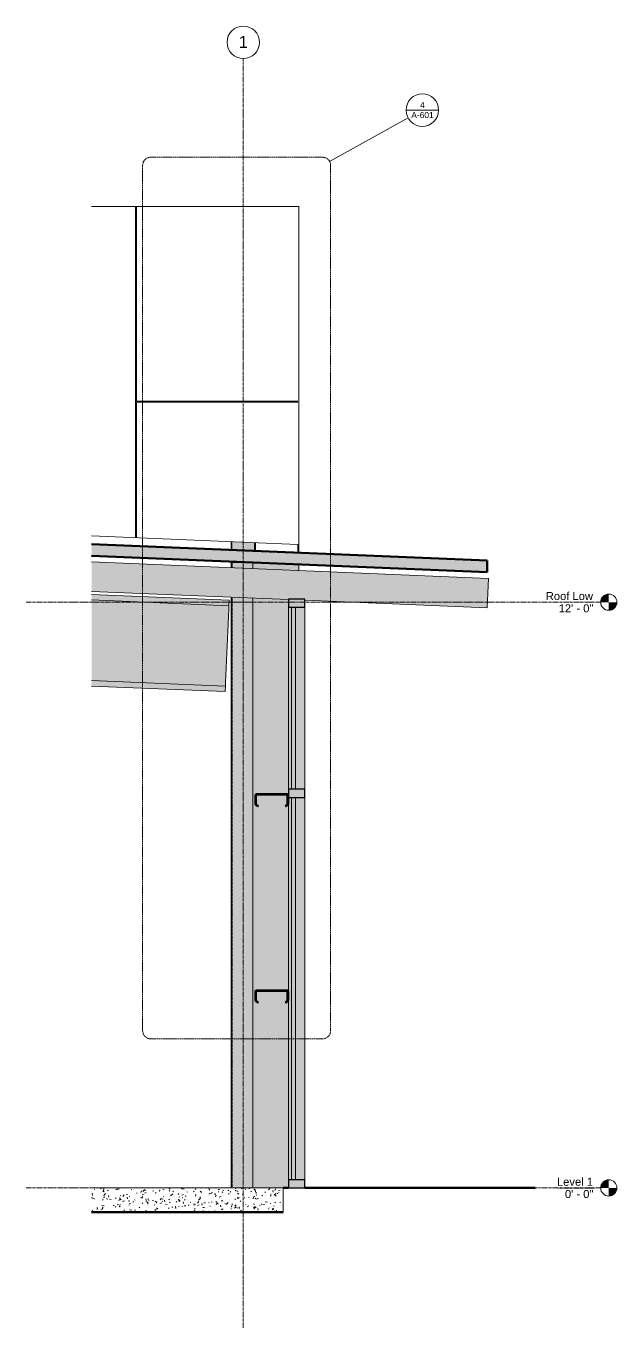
# Model space of a CAD drawing. Header units: inches. Extents: x 22719 to 23363, y -54 to 309.
# Drawn here: x 23218.1 to 23363.4, y -34.4 to 285.6 of the extents above; entities that cross this region are included whole.
import ezdxf

# ---------------------------------------------------------------- set-up
doc = ezdxf.new("R2010")
doc.units = ezdxf.units.IN
doc.header["$MEASUREMENT"] = 0
for name, pattern in [('Dash Dot 3_16_', [0.3125, 0.1875, -0.0625, 0, -0.0625]), ('Grid Line 1_2_', [0.875, 0.5, -0.125, 0.125, -0.125]), ('Hidden 1_8_', [0.1875, 0.125, -0.0625])]:
    doc.linetypes.add(name, pattern=pattern)
for name, color, linetype, lineweight in [('A-ANNO-SYMB', 150, 'Continuous', 9), ('A-FLOR-LEVL', 51, 'Continuous', 9), ('A-GLAZ-CURT', 52, 'Continuous', 9), ('A-GLAZ-CWMG', 51, 'Continuous', 9), ('A-ROOF', 132, 'Continuous', 18), ('A-WALL-PATT', 111, 'Continuous', 70), ('C-BLDG-PADS', 91, 'Continuous', 9), ('C-TOPO', 7, 'Continuous', 9), ('L-SITE-WALL', 31, 'Continuous', 18), ('S-BEAM', 12, 'Continuous', 9), ('S-COLS', 52, 'Continuous', 9), ('S-GRID', 1, 'Continuous', 9), ('S-GRID-IDEN', 1, 'Continuous', 9)]:
    doc.layers.add(name, color=color, linetype=linetype, lineweight=lineweight)
doc.styles.add('Arial', font='arial.ttf', dxfattribs={"height": 1.967066})
doc.styles.add('Arial_1', font='arial.ttf', dxfattribs={"height": 2.950599})
doc.styles.add('Arial_2', font='arial.ttf', dxfattribs={"height": 1.475299})
pattern_1 = [(45, (-67221.382, 101.715), (-1.58391919, 1.58391919), []), (45, (-67221.382, 104.115), (-1.58391919, 1.58391919), [])]

# ---------------------------------------------------------------- blocks, each defined once
blk = doc.blocks.new('HSS-Hollow Structural Section-Column - HSS6X6X1_4-834173-Detail 1')
at = {"layer": 'S-COLS', "linetype": 'Hidden 1_8_'}
for p, q in [((-22075.41, 152.47), (-22075.41, 153.73)), ((-22075.41, 0), (-22075.41, 145.21))]:
    blk.add_line(p, q, dxfattribs=at)
blk = doc.blocks.new('W-Wide Flange - W21X166-816541-Detail 1')
at = {"layer": 'S-BEAM'}
for points in [[(-22076.2, 143.13), (-22076.14, 144.49), (-22109.94, 145.9), (-22109.94, 144.54), (-22082.68, 143.4)], [(-22076.23, 142.24), (-22076.2, 143.13), (-22109.94, 144.54), (-22109.94, 143.65), (-22081.76, 142.47)], [(-22076.98, 124.26), (-22076.23, 142.24), (-22109.94, 143.65), (-22109.94, 125.63), (-22076.99, 124.26)], [(-22077.02, 123.37), (-22076.98, 124.26), (-22109.94, 125.63), (-22109.94, 124.74), (-22082.68, 123.6)], [(-22077.08, 122.01), (-22077.02, 123.37), (-22109.94, 124.74), (-22109.94, 123.38), (-22082.68, 122.24)]]:
    blk.add_hatch(color=256, dxfattribs=at).paths.add_polyline_path(points, flags=0)
for p, q in [((-22076.14, 144.49), (-22109.94, 145.9)), ((-22076.2, 143.13), (-22109.94, 144.54)), ((-22076.14, 144.49), (-22076.2, 143.13)), ((-22076.23, 142.24), (-22076.98, 124.26)), ((-22076.2, 143.13), (-22076.23, 142.24)), ((-22109.94, 124.74), (-22077.02, 123.37)), ((-22077.08, 122.01), (-22109.94, 123.38)), ((-22077.02, 123.37), (-22077.08, 122.01)), ((-22076.98, 124.26), (-22077.02, 123.37))]:
    blk.add_line(p, q, dxfattribs=at)
blk = doc.blocks.new('Girt_C - 8_D-803273-Detail 1')
at = {"layer": 'S-BEAM'}
h = blk.add_hatch(dxfattribs=at)
h.set_pattern_fill('FP_10', color=256, style=0, pattern_type=2)
h.set_pattern_definition(pattern_1)
h.paths.add_polyline_path([(-22062.21, 45.52), (-22061.64, 46), (-22061.64, 48.37), (-22061.7, 48.5), (-22061.83, 48.55), (-22069.45, 48.55), (-22069.59, 48.5), (-22069.64, 48.37), (-22069.64, 46), (-22069.07, 45.52), (-22069, 45.6), (-22069.53, 46.05), (-22069.53, 48.37), (-22069.51, 48.42), (-22069.45, 48.45), (-22061.83, 48.45), (-22061.77, 48.42), (-22061.75, 48.37), (-22061.75, 46.05), (-22062.29, 45.6)], flags=0)
at = {"layer": 'S-BEAM', "lineweight": 50}
for p, q in [((-22069.64, 48.37), (-22069.64, 46)), ((-22069.53, 46.05), (-22069.53, 48.37)), ((-22061.83, 48.55), (-22069.45, 48.55)), ((-22069.45, 48.45), (-22061.83, 48.45)), ((-22061.75, 48.37), (-22061.75, 46.05)), ((-22061.64, 46), (-22061.64, 48.37)), ((-22069.64, 46), (-22069.07, 45.52)), ((-22069, 45.6), (-22069.53, 46.05)), ((-22069.07, 45.52), (-22069, 45.6)), ((-22061.75, 46.05), (-22062.29, 45.6)), ((-22062.29, 45.6), (-22062.21, 45.52)), ((-22062.21, 45.52), (-22061.64, 46))]:
    blk.add_line(p, q, dxfattribs=at)
for centre, radius, start, end in [((-22069.45, 48.37), 0.188, 90, 180), ((-22069.45, 48.37), 0.0782, 90, 177.8773), ((-22061.83, 48.37), 0.187, 360, 90), ((-22061.83, 48.37), 0.0782, 3.0424, 90)]:
    blk.add_arc(centre, radius, start, end, dxfattribs=at)
blk = doc.blocks.new('Girt_C - 8_D-V2-Detail 1')
at = {"layer": 'S-BEAM'}
h = blk.add_hatch(dxfattribs=at)
h.set_pattern_fill('FP_10', color=256, style=0, pattern_type=2)
h.set_pattern_definition(pattern_1)
h.paths.add_polyline_path([(-22062.21, 93.77), (-22061.64, 94.25), (-22061.64, 96.62), (-22061.7, 96.75), (-22061.83, 96.8), (-22069.45, 96.8), (-22069.59, 96.75), (-22069.64, 96.62), (-22069.64, 94.25), (-22069.07, 93.77), (-22069, 93.85), (-22069.53, 94.3), (-22069.53, 96.62), (-22069.51, 96.67), (-22069.45, 96.7), (-22061.83, 96.7), (-22061.77, 96.67), (-22061.75, 96.62), (-22061.75, 94.3), (-22062.29, 93.85)], flags=0)
at = {"layer": 'S-BEAM', "lineweight": 50}
for p, q in [((-22069.64, 96.62), (-22069.64, 94.25)), ((-22069.53, 94.3), (-22069.53, 96.62)), ((-22061.83, 96.8), (-22069.45, 96.8)), ((-22069.45, 96.7), (-22061.83, 96.7)), ((-22061.75, 96.62), (-22061.75, 94.3)), ((-22061.64, 94.25), (-22061.64, 96.62)), ((-22069.64, 94.25), (-22069.07, 93.77)), ((-22069, 93.85), (-22069.53, 94.3)), ((-22069.07, 93.77), (-22069, 93.85)), ((-22061.75, 94.3), (-22062.29, 93.85)), ((-22062.29, 93.85), (-22062.21, 93.77)), ((-22062.21, 93.77), (-22061.64, 94.25))]:
    blk.add_line(p, q, dxfattribs=at)
for centre, radius, start, end in [((-22069.45, 96.62), 0.188, 90, 180), ((-22069.45, 96.62), 0.0782, 90, 177.8773), ((-22061.83, 96.62), 0.188, 0, 90), ((-22061.83, 96.62), 0.0782, 3.0424, 90)]:
    blk.add_arc(centre, radius, start, end, dxfattribs=at)
blk = doc.blocks.new('System Panel - Glazed-827491-Detail 1')
at = {"layer": 'A-GLAZ-CURT', "transparency": 33554649}
blk.add_hatch(color=256, dxfattribs=at).paths.add_polyline_path([(-22059.77, 2), (-22059.77, 96), (-22060.77, 96), (-22060.77, 2)], flags=0)
at = {"layer": 'A-GLAZ-CURT', "lineweight": 18}
for p, q in [((-22060.77, 96), (-22060.77, 2)), ((-22059.77, 96), (-22060.77, 96)), ((-22059.77, 2), (-22059.77, 96)), ((-22060.77, 2), (-22059.77, 2))]:
    blk.add_line(p, q, dxfattribs=at)
at = {"layer": 'A-GLAZ-CURT'}
for p, q in [((-22060.77, 96), (-22060.77, 2)), ((-22059.77, 96), (-22060.77, 96)), ((-22059.77, 2), (-22059.77, 96)), ((-22060.77, 2), (-22059.77, 2))]:
    blk.add_line(p, q, dxfattribs=at)
blk = doc.blocks.new('System Panel - Glazed-827916-Detail 1')
at = {"layer": 'A-GLAZ-CURT', "transparency": 33554649}
blk.add_hatch(color=256, dxfattribs=at).paths.add_polyline_path([(-22059.77, 98), (-22059.77, 142.75), (-22060.77, 142.75), (-22060.77, 98)], flags=0)
at = {"layer": 'A-GLAZ-CURT', "lineweight": 18}
for p, q in [((-22060.77, 142.75), (-22060.77, 98)), ((-22059.77, 142.75), (-22060.77, 142.75)), ((-22059.77, 98), (-22059.77, 142.75)), ((-22060.77, 98), (-22059.77, 98))]:
    blk.add_line(p, q, dxfattribs=at)
at = {"layer": 'A-GLAZ-CURT'}
for p, q in [((-22060.77, 142.75), (-22060.77, 98)), ((-22059.77, 142.75), (-22060.77, 142.75)), ((-22059.77, 98), (-22059.77, 142.75)), ((-22060.77, 98), (-22059.77, 98))]:
    blk.add_line(p, q, dxfattribs=at)
blk = doc.blocks.new('Rectangular Mullion - Rectangular Mullion 1-789721-Detail 1')
at = {"layer": 'A-GLAZ-CWMG'}
blk.add_hatch(color=256, dxfattribs=at).paths.add_polyline_path([(-22057.52, 142.75), (-22057.52, 144.75), (-22061.52, 144.75), (-22061.52, 142.75)], flags=0)
at = {"layer": 'A-GLAZ-CWMG', "lineweight": 30}
for p, q in [((-22061.52, 144.75), (-22061.52, 142.75)), ((-22057.52, 144.75), (-22061.52, 144.75)), ((-22057.52, 142.75), (-22057.52, 144.75)), ((-22061.52, 142.75), (-22057.52, 142.75))]:
    blk.add_line(p, q, dxfattribs=at)
blk = doc.blocks.new('Rectangular Mullion - Rectangular Mullion 1-789722-Detail 1')
at = {"layer": 'A-GLAZ-CWMG'}
blk.add_hatch(color=256, dxfattribs=at).paths.add_polyline_path([(-22061.52, 0), (-22057.52, 0), (-22057.52, 2), (-22061.52, 2)], flags=0)
at = {"layer": 'A-GLAZ-CWMG', "lineweight": 30}
for p, q in [((-22061.52, 2), (-22061.52, 0)), ((-22057.52, 2), (-22061.52, 2)), ((-22061.52, 0), (-22057.52, 0)), ((-22057.52, 0), (-22057.52, 2))]:
    blk.add_line(p, q, dxfattribs=at)
blk = doc.blocks.new('Rectangular Mullion - Rectangular Mullion 1-827438-Detail 1')
at = {"layer": 'A-GLAZ-CWMG'}
h = blk.add_hatch(color=256, dxfattribs=at)
h.paths.add_polyline_path([(-22061.52, 98), (-22060.77, 98), (-22060.77, 142.75), (-22061.52, 142.75), (-22061.52, 121.61)], flags=0)
h.paths.add_polyline_path([(-22059.77, 98), (-22057.52, 98), (-22057.52, 142.75), (-22059.77, 142.75), (-22059.77, 121.61)], flags=0)
blk.add_hatch(color=256, dxfattribs=at).paths.add_polyline_path([(-22059.77, 98), (-22059.77, 142.75), (-22060.77, 142.75), (-22060.77, 98)], flags=0)
for p, q in [((-22061.52, 142.75), (-22060.77, 142.75)), ((-22061.52, 98), (-22061.52, 142.75)), ((-22060.77, 142.75), (-22059.77, 142.75)), ((-22059.77, 142.75), (-22057.52, 142.75)), ((-22057.52, 98), (-22057.52, 142.75))]:
    blk.add_line(p, q, dxfattribs=at)
blk = doc.blocks.new('Rectangular Mullion - Rectangular Mullion 1-827439-Detail 1')
at = {"layer": 'A-GLAZ-CWMG'}
h = blk.add_hatch(color=256, dxfattribs=at)
h.paths.add_polyline_path([(-22060.77, 2), (-22060.77, 96), (-22061.52, 96), (-22061.52, 2)], flags=0)
h.paths.add_polyline_path([(-22057.52, 2), (-22057.52, 96), (-22059.77, 96), (-22059.77, 2)], flags=0)
blk.add_hatch(color=256, dxfattribs=at).paths.add_polyline_path([(-22059.77, 2), (-22059.77, 96), (-22060.77, 96), (-22060.77, 2)], flags=0)
for p, q in [((-22061.52, 2), (-22061.52, 96)), ((-22057.52, 2), (-22057.52, 96)), ((-22060.77, 2), (-22061.52, 2)), ((-22059.77, 2), (-22060.77, 2)), ((-22057.52, 2), (-22059.77, 2))]:
    blk.add_line(p, q, dxfattribs=at)
blk = doc.blocks.new('Rectangular Mullion - Rectangular Mullion 1-789723-Detail 1')
at = {"layer": 'A-GLAZ-CWMG'}
blk.add_hatch(color=256, dxfattribs=at).paths.add_polyline_path([(-22057.52, 96), (-22057.52, 98), (-22061.52, 98), (-22061.52, 96)], flags=0)
at = {"layer": 'A-GLAZ-CWMG', "lineweight": 30}
for p, q in [((-22061.52, 98), (-22061.52, 96)), ((-22057.52, 98), (-22061.52, 98)), ((-22057.52, 96), (-22057.52, 98)), ((-22061.52, 96), (-22057.52, 96))]:
    blk.add_line(p, q, dxfattribs=at)
blk = doc.blocks.new('Dimension Lumber - 2x8-834901-Detail 1')
at = {"layer": 'S-BEAM'}
blk.add_hatch(color=256, dxfattribs=at).paths.add_polyline_path([(-22012.65, 142.59), (-22012.34, 149.84), (-22109.94, 153.9), (-22109.94, 146.65), (-22061.52, 144.63), (-22061.52, 144.75), (-22057.52, 144.75), (-22057.52, 144.46), (-22055.41, 144.38)], flags=0)
for p, q in [((-22109.94, 153.9), (-22012.34, 149.84)), ((-22012.34, 149.84), (-22012.65, 142.59)), ((-22109.94, 146.65), (-22061.52, 144.63)), ((-22057.52, 144.46), (-22012.65, 142.59))]:
    blk.add_line(p, q, dxfattribs=at)
blk = doc.blocks.new('HSS-Hollow Structural Section-Column - HSS6X6X3_16-808863-Detail 1')
at = {"layer": 'S-COLS'}
h = blk.add_hatch(color=256, dxfattribs=at)
h.paths.add_polyline_path([(-22075.29, 144), (-22075.29, 145.2), (-22075.64, 145.22), (-22075.64, 144), (-22075.47, 144)], flags=0)
h.paths.add_polyline_path([(-22075.29, 152.46), (-22075.29, 153.96), (-22075.64, 153.98), (-22075.64, 152.48), (-22075.31, 152.46)], flags=0)
h.paths.add_polyline_path([(-22075.29, 156.84), (-22075.29, 158.84), (-22075.64, 158.85), (-22075.64, 156.85), (-22075.32, 156.84)], flags=0)
h = blk.add_hatch(color=256, dxfattribs=at)
h.paths.add_polyline_path([(-22075.29, 144), (-22070.27, 144), (-22070.27, 145), (-22075.29, 145.2)], flags=0)
h.paths.add_polyline_path([(-22070.27, 152.25), (-22070.27, 153.75), (-22075.29, 153.96), (-22075.29, 152.46), (-22072.45, 152.34)], flags=0)
h.paths.add_polyline_path([(-22069.99, 156.62), (-22069.99, 158.62), (-22075.29, 158.84), (-22075.29, 156.84)], flags=0)
blk.add_hatch(color=256, dxfattribs=at).paths.add_polyline_path([(-22069.64, 156.6), (-22069.65, 158.6), (-22069.99, 158.62), (-22069.99, 156.62), (-22069.65, 156.6)], flags=0)
for p, q in [((-22075.64, 158.85), (-22075.64, 156.85)), ((-22069.64, 156.6), (-22069.64, 158.6)), ((-22075.64, 153.98), (-22075.64, 152.48)), ((-22075.64, 145.22), (-22075.64, 144)), ((-22075.29, 144), (-22075.64, 144)), ((-22070.27, 144), (-22075.29, 144))]:
    blk.add_line(p, q, dxfattribs=at)
at = {"layer": 'S-COLS', "linetype": 'Hidden 1_8_'}
for p, q in [((-22075.47, 156.85), (-22075.47, 158.85)), ((-22069.81, 158.61), (-22069.81, 156.61)), ((-22075.47, 152.47), (-22075.47, 153.97)), ((-22075.47, 144), (-22075.47, 145.21))]:
    blk.add_line(p, q, dxfattribs=at)
blk = doc.blocks.new('Level - Level Head - Circle-15001-Detail 1')
at = {"layer": 'A-FLOR-LEVL'}
h = blk.add_hatch(color=256, dxfattribs=at)
edge = h.paths.add_edge_path(flags=0)
edge.add_line((-21982.77, 0), (-21984.77, 0))
edge.add_arc((-21982.77, 0), 2, 90, 180, ccw=False)
edge.add_line((-21982.77, 2), (-21982.77, 0))
h = blk.add_hatch(color=256, dxfattribs=at)
edge = h.paths.add_edge_path(flags=0)
edge.add_line((-21982.77, -2), (-21982.77, 0))
edge.add_line((-21982.77, 0), (-21980.77, 0))
edge.add_arc((-21982.77, 0), 2, 270, 360, ccw=False)
blk.add_circle((-21982.77, 0), 2, dxfattribs=at)
blk = doc.blocks.new('Grid - Grid Head - Circle-14747-Detail 1')
at = {"layer": 'S-GRID-IDEN'}
blk.add_circle((-22072.64, 281.64), 4, dxfattribs=at)
blk = doc.blocks.new('Detail View - Callout Head-19020-Detail 1')
at = {"layer": 'A-ANNO-SYMB'}
blk.add_line((-22032.61, 264.98), (-22024.61, 264.98), dxfattribs=at)
for start, end in [(0, 180), (180, 0)]:
    blk.add_arc((-22028.61, 264.98), 4, start, end, dxfattribs=at)

msp = doc.modelspace()

# ---------------------------------------------------------------- hatches: boundary and pattern name
at = {"layer": 'A-ROOF'}
msp.add_hatch(color=256, dxfattribs=at).paths.add_polyline_path([(23331.51, 151.35), (23331.51, 154.23), (23234.21, 158.28), (23234.21, 155.4), (23288.74, 153.13)], flags=0)
at = {"layer": 'A-WALL-PATT', "lineweight": 9}
h = msp.add_hatch(dxfattribs=at)
h.set_pattern_fill('FP_12', color=256, style=0, pattern_type=2)
h.set_pattern_definition([(0, (-67416.67, 145), (-193, 193), [48, -145]), (90, (-67416.67, 145), (-193, 1e-14), [96.25, -96.75]), (180, (-67368.67, 241.25), (-193, 193), [48, -145]), (90, (-67368.67, 145), (-193, 1e-14), [96.25, -96.75]), (180, (-67368.67, 241.5), (-193, 193), [48, -145]), (90, (-67368.67, 241.5), (-193, 1e-14), [96.25, -96.75]), (0, (-67416.67, 337.75), (-193, 193), [48, -145]), (90, (-67416.67, 241.5), (-193, 1e-14), [96.25, -96.75]), (0, (-67368.42, 193), (-193, 193), [48, -145]), (90, (-67368.42, 144.75), (-193, 1e-14), [48.25, -144.75]), (90, (-67320.42, 144.75), (-193, 1e-14), [48.25, -144.75]), (0, (-67368.42, 289.5), (-193, 193), [48, -145]), (90, (-67368.42, 193.25), (-193, 1e-14), [96.25, -96.75]), (180, (-67320.42, 193.25), (-193, 193), [48, -145]), (90, (-67320.42, 193.25), (-193, 1e-14), [96.25, -96.75]), (90, (-67368.42, 289.75), (-193, 1e-14), [48, -145]), (180, (-67320.42, 289.75), (-193, 193), [48, -145]), (90, (-67320.42, 289.75), (-193, 1e-14), [48, -145]), (0, (-67320.17, 145), (-193, 193), [48, -145]), (90, (-67320.17, 145), (-193, 1e-14), [96.25, -96.75]), (180, (-67272.17, 241.25), (-193, 193), [48, -145]), (90, (-67272.17, 145), (-193, 1e-14), [96.25, -96.75]), (180, (-67272.17, 241.5), (-193, 193), [48, -145]), (90, (-67272.17, 241.5), (-193, 1e-14), [96.25, -96.75]), (180, (-67272.17, 337.75), (-193, 193), [48, -145]), (90, (-67320.17, 241.5), (-193, 1e-14), [96.25, -96.75]), (0, (-67271.92, 193), (-193, 193), [48, -145]), (90, (-67271.92, 144.75), (-193, 1e-14), [48.25, -144.75]), (90, (-67223.92, 144.75), (-193, 1e-14), [48.25, -144.75]), (0, (-67271.92, 289.5), (-193, 193), [48, -145]), (90, (-67271.92, 193.25), (-193, 1e-14), [96.25, -96.75]), (180, (-67223.92, 193.25), (-193, 193), [48, -145]), (90, (-67223.92, 193.25), (-193, 1e-14), [96.25, -96.75]), (90, (-67271.92, 289.75), (-193, 1e-14), [48, -145]), (180, (-67223.92, 289.75), (-193, 193), [48, -145]), (90, (-67223.92, 289.75), (-193, 1e-14), [48, -145])])
h.paths.add_polyline_path([(23284.89, 158.17), (23284.89, 241.25), (23234.21, 241.25), (23234.21, 160.28)], flags=0)
at = {"layer": 'C-BLDG-PADS'}
h = msp.add_hatch(dxfattribs=at)
h.set_pattern_fill('FP_11', color=256, style=0, pattern_type=2)
h.set_pattern_definition([(50, (-67221.382, 101.715), (4.59070543, -0.40186776), [0.48, -5.28]), (355, (-67221.382, 101.715), (-0.8878371, 4.81369767), [0.384, -4.224]), (100.451, (-67220.999, 101.681), (3.7019703, 4.41272262), [0.408, -4.487]), (46.184, (-67221.382, 102.995), (6.83065862, -1.05904287), [0.72, -7.92]), (96.636, (-67220.813, 102.906), (5.98166433, 6.2340145), [0.612, -6.731]), (351.184, (-67221.382, 102.995), (5.98208167, 6.2338242), [0.576, -6.336]), (21, (-67220.742, 102.675), (3.82029208, -2.57709962), [0.48, -5.28]), (326, (-67220.742, 102.675), (1.55720712, 4.64058681), [0.384, -4.224]), (71.451, (-67220.423, 102.46), (5.37714656, 2.06470335), [0.408, -4.487]), (37.5, (-67221.382, 101.715), (0.077972162, 2.13078632), [0.211, -3.962, 0.211, -4.077, -4.24]), (37.5, (-67221.382, 101.715), (0.077972162, 2.13078632), [-8.461, 0.211, -4.029]), (7.5, (-67221.382, 101.715), (1.68390698, 2.524390477), [0.211, -2.234, 0.211, -3.866, -1.616]), (7.5, (-67221.382, 101.715), (1.68390698, 2.524390477), [-6.522, 0.211, -1.405]), (327.5, (-67222.809, 101.715), (3.416526817, -0.144296603), [0.211, -1.389, 0.211, -4.781, -6.624]), (327.5, (-67222.809, 101.715), (3.416526817, -0.144296603), [-6.592, 0.211, -6.413]), (317.5, (-67223.449, 101.715), (3.73246323, 0.64071465), [0.211, -1.869, 0.211, -3.104, -4.704]), (317.5, (-67223.449, 101.715), (3.73246323, 0.64071465), [-5.395, 0.211, -4.493])])
h.paths.add_polyline_path([(23281.3, -6), (23281.3, 0), (23234.21, 0), (23234.21, -6)], flags=0)
at = {"layer": 'L-SITE-WALL'}
h = msp.add_hatch(color=256, dxfattribs=at)
h.paths.add_polyline_path([(23282.64, 0), (23282.64, 144.63), (23273.89, 145), (23273.89, 0), (23281.3, 0)], flags=0)
h.paths.add_polyline_path([(23275.09, 45.52), (23274.51, 46), (23274.51, 48.37), (23274.57, 48.5), (23274.7, 48.55), (23282.32, 48.55), (23282.46, 48.5), (23282.51, 48.37), (23282.51, 46), (23281.94, 45.52), (23281.87, 45.6), (23282.4, 46.05), (23282.4, 48.37), (23282.38, 48.42), (23282.32, 48.45), (23274.7, 48.45), (23274.64, 48.42), (23274.62, 48.37), (23274.62, 46.05), (23275.16, 45.6)], flags=0)
h.paths.add_polyline_path([(23275.09, 93.77), (23274.51, 94.25), (23274.51, 96.62), (23274.57, 96.75), (23274.7, 96.8), (23282.32, 96.8), (23282.46, 96.75), (23282.51, 96.62), (23282.51, 94.25), (23281.94, 93.77), (23281.87, 93.85), (23282.4, 94.3), (23282.4, 96.62), (23282.38, 96.67), (23282.32, 96.7), (23274.7, 96.7), (23274.64, 96.67), (23274.62, 96.62), (23274.62, 94.3), (23275.16, 93.85)], flags=0)
h.paths.add_polyline_path([(23285.14, 151.78), (23285.14, 153.28), (23273.89, 153.75), (23273.89, 152.25), (23275.11, 152.2)], flags=0)
at = {"layer": 'S-COLS'}
h = msp.add_hatch(color=256, dxfattribs=at)
h.paths.add_polyline_path([(23273.89, 0), (23273.89, 145), (23268.98, 145.2), (23268.98, 0)], flags=0)
h.paths.add_polyline_path([(23273.89, 152.25), (23273.89, 153.73), (23268.98, 153.73), (23268.98, 152.46), (23271.7, 152.34)], flags=0)
msp.add_hatch(color=256, dxfattribs=at).paths.add_polyline_path([(23268.74, 0), (23268.98, 0), (23268.98, 144), (23268.51, 144), (23268.51, 0), (23268.57, 0)], flags=0)

# ---------------------------------------------------------------- linework, layer by layer
at = {"layer": 'A-ANNO-SYMB'}
msp.add_line((23292.74, 252.36), (23312.04, 263.05), dxfattribs=at)
at = {"layer": 'A-ANNO-SYMB', "linetype": 'Dash Dot 3_16_'}
for p, q in [((23290.99, 253.39), (23248.76, 253.39)), ((23246.76, 251.39), (23246.76, 38.63)), ((23292.99, 38.63), (23292.99, 251.39)), ((23248.76, 36.63), (23290.99, 36.63))]:
    msp.add_line(p, q, dxfattribs=at)
for centre, start, end in [((23248.76, 251.39), 90, 180), ((23290.99, 251.39), 0, 90), ((23248.76, 38.63), 180, 270), ((23290.99, 38.63), 270, 0)]:
    msp.add_arc(centre, 2, start, end, dxfattribs=at)
at = {"layer": 'A-ROOF', "lineweight": 70}
for p, q in [((23331.51, 154.23), (23234.21, 158.28)), ((23234.21, 155.4), (23331.51, 151.35)), ((23331.51, 151.35), (23331.51, 154.23))]:
    msp.add_line(p, q, dxfattribs=at)
at = {"layer": 'C-BLDG-PADS', "lineweight": 18}
for p, q in [((23281.3, 0), (23234.21, 0)), ((23281.3, -6), (23281.3, 0)), ((23234.21, -6), (23281.3, -6))]:
    msp.add_line(p, q, dxfattribs=at)
at = {"layer": 'C-TOPO', "lineweight": 90}
for p, q in [((23281.3, 0), (23282.64, 0)), ((23286.64, 0), (23343.27, 0)), ((23234.21, -6.01), (23281.3, -6.01))]:
    msp.add_line(p, q, dxfattribs=at)
at = {"layer": 'C-TOPO'}
for p, q in [((23281.3, 0), (23282.64, 0)), ((23286.64, 0), (23343.27, 0)), ((23234.21, -6.01), (23281.3, -6.01))]:
    msp.add_line(p, q, dxfattribs=at)
at = {"layer": 'L-SITE-WALL'}
for p, q in [((23285.14, 241.25), (23234.21, 241.25)), ((23285.14, 241.25), (23285.14, 156.5)), ((23234.21, 160.28), (23284.89, 158.17)), ((23284.89, 156.5), (23284.89, 158.17)), ((23273.89, 152.25), (23273.89, 153.75)), ((23284.89, 156.5), (23285.14, 156.5)), ((23285.14, 153.28), (23285.14, 151.78)), ((23273.89, 0), (23273.89, 145))]:
    msp.add_line(p, q, dxfattribs=at)
at = {"layer": 'S-COLS'}
for p, q in [((23268.51, 153.73), (23268.51, 152.48)), ((23273.89, 153.73), (23268.98, 153.73)), ((23268.51, 145.22), (23268.51, 0))]:
    msp.add_line(p, q, dxfattribs=at)
at = {"layer": 'S-GRID', "linetype": 'Grid Line 1_2_'}
msp.add_line((23271.51, -34.44), (23271.51, 277.64), dxfattribs=at)

# ---------------------------------------------------------------- block references
at = {"layer": 'A-ANNO-SYMB'}
msp.add_blockref('Detail View - Callout Head-19020-Detail 1', (45344.15, 0), dxfattribs=at)
at = {"layer": 'A-FLOR-LEVL'}
for p in [(45344.15, 144), (45344.15, 0)]:
    msp.add_blockref('Level - Level Head - Circle-15001-Detail 1', p, dxfattribs=at)
at = {"layer": 'A-GLAZ-CURT'}
for name in ['System Panel - Glazed-827916-Detail 1', 'System Panel - Glazed-827491-Detail 1']:
    msp.add_blockref(name, (45344.15, 0), dxfattribs=at)
at = {"layer": 'A-GLAZ-CWMG'}
for name in ['Rectangular Mullion - Rectangular Mullion 1-789721-Detail 1', 'Rectangular Mullion - Rectangular Mullion 1-827438-Detail 1', 'Rectangular Mullion - Rectangular Mullion 1-789723-Detail 1', 'Rectangular Mullion - Rectangular Mullion 1-827439-Detail 1', 'Rectangular Mullion - Rectangular Mullion 1-789722-Detail 1']:
    msp.add_blockref(name, (45344.15, 0), dxfattribs=at)
at = {"layer": 'S-BEAM'}
for name in ['Dimension Lumber - 2x8-834901-Detail 1', 'W-Wide Flange - W21X166-816541-Detail 1', 'Girt_C - 8_D-V2-Detail 1', 'Girt_C - 8_D-803273-Detail 1']:
    msp.add_blockref(name, (45344.15, 0), dxfattribs=at)
at = {"layer": 'S-COLS'}
msp.add_blockref('HSS-Hollow Structural Section-Column - HSS6X6X3_16-808863-Detail 1', (45344.15, 0), dxfattribs=at)
at = {"layer": 'S-COLS', "linetype": 'Hidden 1_8_'}
msp.add_blockref('HSS-Hollow Structural Section-Column - HSS6X6X1_4-834173-Detail 1', (45344.15, 0), dxfattribs=at)
at = {"layer": 'S-GRID-IDEN'}
msp.add_blockref('Grid - Grid Head - Circle-14747-Detail 1', (45344.15, 0), dxfattribs=at)

# ---------------------------------------------------------------- texts
at = {"layer": 'A-ANNO-SYMB', "attachment_point": 2, "line_spacing_factor": 0.938532, "style": 'Arial_2'}
for s, insert, char_height, width in [('4', (23315.57, 266.97), 1.48, 1.368), ('A-601', (23315.57, 264.49), 1.475, 6.552)]:
    msp.add_mtext(s, dxfattribs=dict(at, insert=insert, char_height=char_height, width=width))

# ---------------------------------------------------------------- next in the draw order: texts
at = {"layer": 'A-FLOR-LEVL', "char_height": 1.967, "attachment_point": 3, "line_spacing_factor": 0.938532, "style": 'Arial', "bg_fill": 3, "box_fill_scale": 1.25, "bg_fill_color": 0, "bg_fill_transparency": 0}
for s, insert, width in [('Roof Low', (23357.49, 146.49), 13.752), ('Level 1', (23357.49, 2.49), 10.584)]:
    msp.add_mtext(s, dxfattribs=dict(at, insert=insert, width=width))
at = {"layer": 'S-GRID-IDEN', "insert": (23271.51, 283.22), "char_height": 2.95, "width": 2.736, "attachment_point": 2, "line_spacing_factor": 0.938532, "style": 'Arial_1', "bg_fill": 3, "box_fill_scale": 1.25, "bg_fill_color": 0, "bg_fill_transparency": 0}
msp.add_mtext('1', dxfattribs=at)

# ---------------------------------------------------------------- next in the draw order: texts
at = {"layer": 'A-FLOR-LEVL', "char_height": 1.967, "attachment_point": 3, "line_spacing_factor": 0.938532, "style": 'Arial', "bg_fill": 3, "box_fill_scale": 1.25, "bg_fill_color": 0, "bg_fill_transparency": 0}
for s, insert, width in [('12\' - 0"', (23357.59, 143.48), 10.152), ('0\' - 0"', (23357.59, -0.52), 8.328)]:
    msp.add_mtext(s, dxfattribs=dict(at, insert=insert, width=width))

# ---------------------------------------------------------------- next in the draw order: linework, layer by layer
at = {"layer": 'A-FLOR-LEVL', "linetype": 'Grid Line 1_2_'}
for p, q in [((23218.09, 144), (23359.39, 144)), ((23218.09, 0), (23359.39, 0))]:
    msp.add_line(p, q, dxfattribs=at)

doc.saveas('drawing.dxf')
